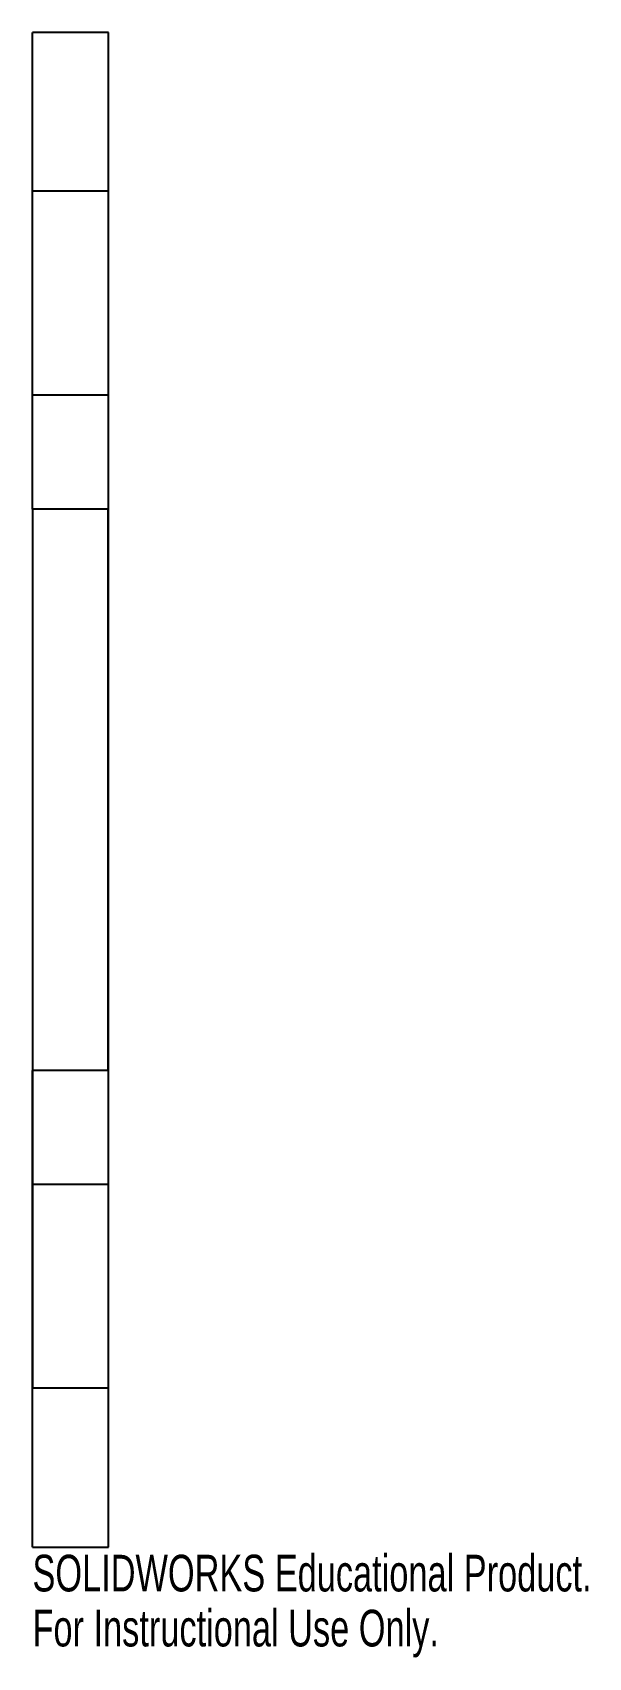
# Paper-space layout '_Right' of a CAD drawing. Header units: millimetres. Extents: x -10 to 63, y -114 to 100.
import ezdxf

# ---------------------------------------------------------------- set-up
doc = ezdxf.new("R2010")
doc.units = ezdxf.units.MM
doc.styles.add('SLDTEXTSTYLE0', font='TXT', dxfattribs={"width": 0.7})

psp = doc.layouts.new('_Right')

# ---------------------------------------------------------------- linework, layer by layer
at = {"color": 7, "linetype": 'Continuous', "lineweight": 25}
for p, q in [((0.01, 99.8), (-10, 99.8)), ((-10, 37), (-10, 99.8)), ((0.01, -99.79), (0.01, 99.8)), ((0.01, 78.87), (-10, 78.87)), ((0.01, 52), (-10, 52)), ((0.01, 37), (-10.01, 37)), ((-10.01, 37), (-10.01, -78.87)), ((-0.06, 37), (-0.06, -37)), ((-10, -99.79), (-10, -37)), ((0.01, -37), (-10, -37)), ((0.01, -52), (-10, -52)), ((0.01, -78.87), (-10.01, -78.87)), ((-10, -99.79), (0.01, -99.79))]:
    psp.add_line(p, q, dxfattribs=at)

# ---------------------------------------------------------------- texts
at = {"color": 7, "linetype": 'Continuous', "char_height": 4.8336, "attachment_point": 1, "style": 'SLDTEXTSTYLE0'}
for s, insert in [('SOLIDWORKS Educational Product.', (-10.01, -100.81)), ('For Instructional Use Only.', (-10.01, -108.06))]:
    psp.add_mtext(s, dxfattribs=dict(at, insert=insert))

doc.saveas('drawing.dxf')
